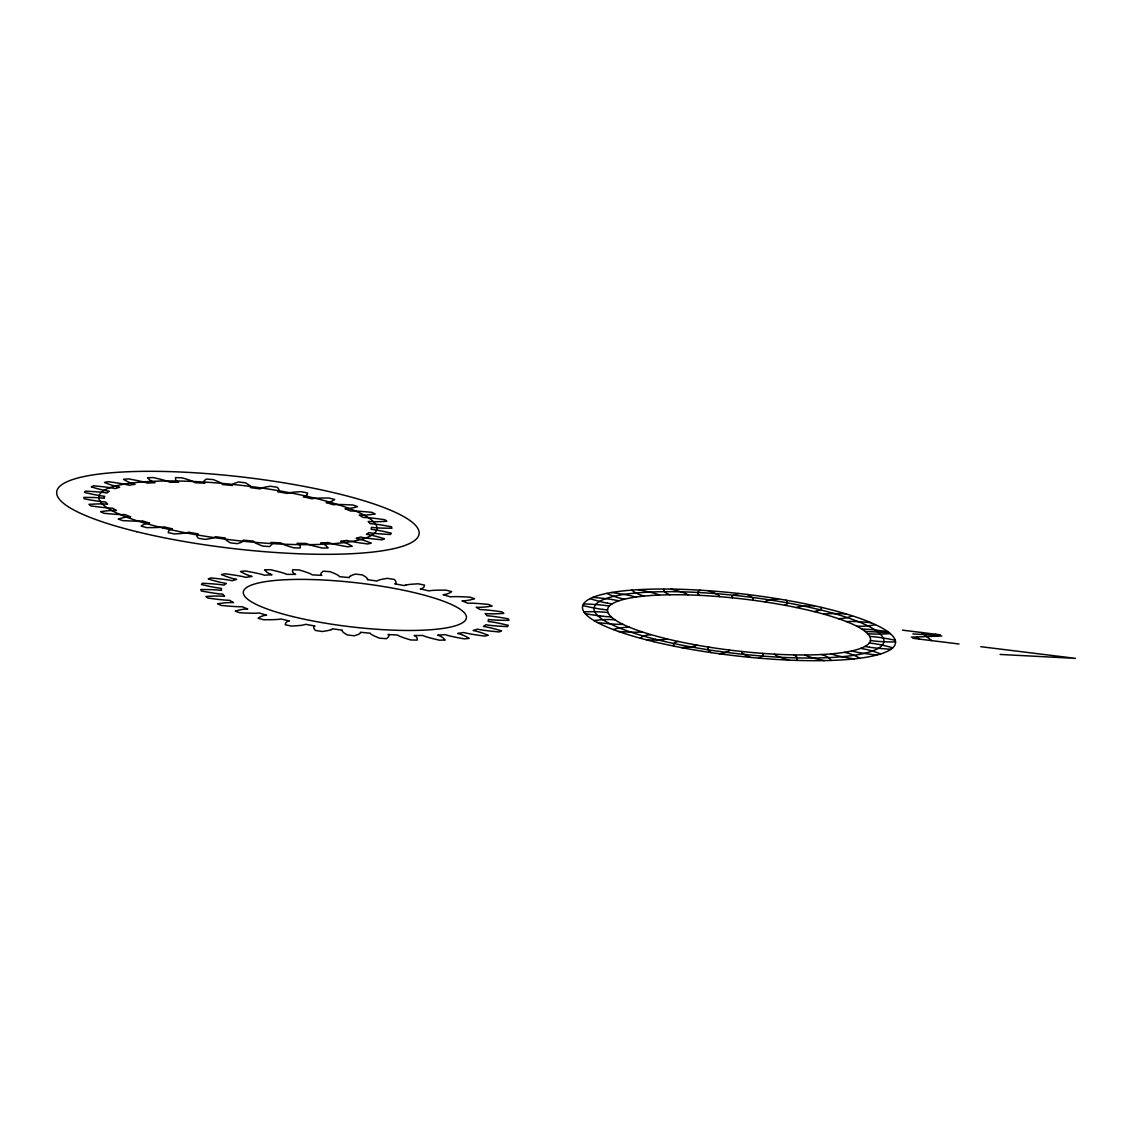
<?xml version="1.0" encoding="UTF-8"?>
<svg xmlns="http://www.w3.org/2000/svg" width="1132" height="1132" viewBox="0 0 1132 1132"><rect width="100%" height="100%" fill="white"/><g stroke="black" fill="none" stroke-linecap="round" stroke-linejoin="round"><path stroke-width="1.5" d="M728.909 650.928L729.263 650.023M204.029 481.341L204.114 481.142A48.336 9.551 6.6 0 1 204.666 480.407L206.293 479.062A155.31 30.706 6.6 0 1 213.297 479.586L217.542 481.355A48.336 9.551 6.6 0 1 219.481 482.274L219.948 482.529M307.14 494.5L307.536 492.986A155.31 30.706 6.6 0 0 301.112 491.656L295.31 492.052A48.336 9.551 6.6 0 0 292.523 492.321L291.83 492.406A33.974 6.721 6.6 0 0 289.693 492.731L289.198 492.83A20.546 4.061 6.6 0 0 288.037 493.085L287.16 493.453A134.368 26.56 6.6 0 0 277.736 491.727L278.458 491.345A20.546 4.061 6.6 0 0 278.797 490.934L278.897 490.764A33.974 6.721 6.6 0 0 278.981 490.071L278.953 489.859A48.336 9.551 6.6 0 0 278.613 489.01L277.382 487.34A155.31 30.706 6.6 0 0 270.463 486.236L265.879 486.986A48.336 9.551 6.6 0 0 263.756 487.439L263.247 487.567A33.974 6.721 6.6 0 0 261.733 488.034L261.478 488.133A20.546 4.061 6.6 0 0 260.671 488.515L260.275 488.953A134.368 26.56 6.6 0 0 250.37 487.595L250.596 487.128A20.546 4.061 6.6 0 0 250.455 486.661L250.37 486.463M752.681 600.186L753.162 599.309M765.133 601.955L766.067 601.149M707.995 647.957L709.071 647.164M350.835 575.778L350.623 575.891A33.974 6.721 6.6 0 0 349.703 576.528L349.59 576.655A20.546 4.061 6.6 0 0 349.307 577.122L349.406 577.617A134.368 26.56 6.6 0 0 339.444 576.669L339.161 576.16A20.546 4.061 6.6 0 0 338.553 575.65L338.27 575.438A33.974 6.721 6.6 0 0 336.94 574.646L336.473 574.405A48.336 9.551 6.6 0 0 334.534 573.485L330.275 571.702A155.31 30.706 6.6 0 0 323.285 571.179L321.644 572.523A48.336 9.551 6.6 0 0 321.092 573.259L321.035 573.4A33.974 6.721 6.6 0 0 320.908 574.15L320.95 574.348A20.546 4.061 6.6 0 0 321.177 574.815L321.799 575.367A134.368 26.56 6.6 0 0 312.206 574.872L311.427 574.32A20.546 4.061 6.6 0 0 310.38 573.797L309.927 573.584A33.974 6.721 6.6 0 0 307.932 572.792L307.281 572.551A48.336 9.551 6.6 0 0 304.664 571.646L299.145 569.934A155.31 30.706 6.6 0 0 292.565 569.75L292.551 571.306A48.336 9.551 6.6 0 0 292.834 572.141L292.976 572.368A33.974 6.721 6.6 0 0 293.613 573.117L293.839 573.33A20.546 4.061 6.6 0 0 294.532 573.839L295.622 574.391A134.368 26.56 6.6 0 0 286.835 574.377L285.589 573.825A20.546 4.061 6.6 0 0 284.146 573.301L283.538 573.103A33.974 6.721 6.6 0 0 280.991 572.339L280.184 572.113A48.336 9.551 6.6 0 0 276.986 571.264L270.435 569.693A155.31 30.706 6.6 0 0 264.577 569.849L266.176 571.547A48.336 9.551 6.6 0 0 267.293 572.452L267.647 572.693A33.974 6.721 6.6 0 0 268.977 573.485L269.388 573.698A20.546 4.061 6.6 0 0 270.52 574.221M197.308 534.29L198.029 533.894A134.368 26.56 6.6 0 1 188.605 532.182L187.714 532.535A20.546 4.061 6.6 0 1 186.554 532.804L186.058 532.903A33.974 6.721 6.6 0 1 183.922 533.214L183.228 533.299A48.336 9.551 6.6 0 1 180.455 533.568L174.653 533.964A155.31 30.706 6.6 0 1 168.229 532.648L168.626 531.134A48.336 9.551 6.6 0 1 169.121 530.384L169.319 530.201A33.974 6.721 6.6 0 1 170.125 529.606L170.408 529.465A20.546 4.061 6.6 0 1 171.201 529.125L172.418 528.828A134.368 26.56 6.6 0 1 163.885 526.847L162.541 527.102A20.546 4.061 6.6 0 1 160.999 527.257L160.348 527.328A33.974 6.721 6.6 0 1 157.688 527.484L156.839 527.512A48.336 9.551 6.6 0 1 153.513 527.597L146.764 527.625A155.31 30.706 6.6 0 1 141.118 526.125L143.127 524.838A48.336 9.551 6.6 0 1 144.443 524.229L144.839 524.074A33.974 6.721 6.6 0 1 146.339 523.607L146.792 523.508A20.546 4.061 6.6 0 1 148.023 523.253L149.65 523.069A134.368 26.56 6.6 0 1 142.391 520.89L140.651 521.031A20.546 4.061 6.6 0 1 138.797 521.088L138.033 521.102A33.974 6.721 6.6 0 1 134.963 521.102L134.001 521.088A48.336 9.551 6.6 0 1 130.265 520.975L122.85 520.635A155.31 30.706 6.6 0 1 118.237 519.036L121.761 518.032A48.336 9.551 6.6 0 1 123.841 517.579L124.449 517.466A33.974 6.721 6.6 0 1 126.572 517.14L127.18 517.083A20.546 4.061 6.6 0 1 128.779 516.928L130.746 516.857A134.368 26.56 6.6 0 1 125.086 514.579L123.02 514.607A20.546 4.061 6.6 0 1 120.926 514.565L120.077 514.536A33.974 6.721 6.6 0 1 116.723 514.352L115.69 514.296A48.336 9.551 6.6 0 1 111.728 513.999L103.974 513.291A155.31 30.706 6.6 0 1 100.592 511.664L105.474 510.999A48.336 9.551 6.6 0 1 108.233 510.716L108.997 510.645A33.974 6.721 6.6 0 1 111.658 510.49L112.393 510.461A20.546 4.061 6.6 0 1 114.304 510.419L116.511 510.475A134.368 26.56 6.6 0 1 112.691 508.197L110.412 508.112A20.546 4.061 6.6 0 1 108.177 507.957L107.271 507.886A33.974 6.721 6.6 0 1 103.79 507.546L102.715 507.433A48.336 9.551 6.6 0 1 98.696 506.966L90.956 505.933A155.31 30.706 6.6 0 1 88.933 504.348L94.989 504.037A48.336 9.551 6.6 0 1 98.286 503.938L99.191 503.924A33.974 6.721 6.6 0 1 102.262 503.938L103.097 503.952A20.546 4.061 6.6 0 1 105.219 504.023L107.597 504.179A134.368 26.56 6.6 0 1 105.771 502.014L103.366 501.816A20.546 4.061 6.6 0 1 101.088 501.561L100.182 501.448A33.974 6.721 6.6 0 1 96.701 500.967L95.654 500.811A48.336 9.551 6.6 0 1 91.763 500.188L84.348 498.887A155.31 30.706 6.6 0 1 83.796 497.401L90.73 497.457A48.336 9.551 6.6 0 1 94.437 497.556L95.442 497.599A33.974 6.721 6.6 0 1 98.795 497.769L99.687 497.825A20.546 4.061 6.6 0 1 101.937 498.009L104.37 498.278A134.368 26.56 6.6 0 1 104.639 496.297L102.205 496A20.546 4.061 6.6 0 1 99.984 495.66L99.092 495.505A33.974 6.721 6.6 0 1 95.796 494.91L94.819 494.712A48.336 9.551 6.6 0 1 91.197 493.962L84.461 492.434A155.31 30.706 6.6 0 1 85.395 491.132L92.909 491.557A48.336 9.551 6.6 0 1 96.857 491.84L97.918 491.925A33.974 6.721 6.6 0 1 101.399 492.264L102.319 492.363A20.546 4.061 6.6 0 1 104.597 492.632L106.988 493A134.368 26.56 6.6 0 1 109.323 491.316L106.974 490.92A20.546 4.061 6.6 0 1 104.894 490.496L104.087 490.326A33.974 6.721 6.6 0 1 101.102 489.632L100.224 489.406A48.336 9.551 6.6 0 1 97.055 488.571L91.267 486.873A155.31 30.706 6.6 0 1 93.645 485.798L101.427 486.576A48.336 9.551 6.6 0 1 105.446 487.043L106.507 487.17A33.974 6.721 6.6 0 1 109.974 487.651L110.865 487.793A20.546 4.061 6.6 0 1 113.087 488.147L115.308 488.6A134.368 26.56 6.6 0 1 119.624 487.269L117.459 486.802A20.546 4.061 6.6 0 1 115.62 486.321L114.912 486.137A33.974 6.721 6.6 0 1 112.379 485.359L111.644 485.133A48.336 9.551 6.6 0 1 109.054 484.227L104.498 482.458A155.31 30.706 6.6 0 1 108.205 481.652L115.903 482.756A48.336 9.551 6.6 0 1 119.822 483.364L120.841 483.548A33.974 6.721 6.6 0 1 124.138 484.142L124.973 484.312A20.546 4.061 6.6 0 1 127.025 484.737L129.006 485.246A134.368 26.56 6.6 0 1 135.09 484.326L133.208 483.817A20.546 4.061 6.6 0 1 131.694 483.307L131.128 483.095A33.974 6.721 6.6 0 1 129.147 482.303L128.595 482.062A48.336 9.551 6.6 0 1 126.699 481.142L123.544 479.36A155.31 30.706 6.6 0 1 128.44 478.864L135.713 480.237A48.336 9.551 6.6 0 1 139.349 480.987L140.297 481.185A33.974 6.721 6.6 0 1 143.283 481.878L144.019 482.076A20.546 4.061 6.6 0 1 145.802 482.557L147.443 483.095A134.368 26.56 6.6 0 1 155.056 482.642L153.542 482.091A20.546 4.061 6.6 0 1 152.41 481.567L151.999 481.369A33.974 6.721 6.6 0 1 150.669 480.562L150.429 480.407A48.336 9.551 6.6 0 1 149.198 479.43L147.584 477.732A155.31 30.706 6.6 0 1 153.443 477.577L159.994 479.147A48.336 9.551 6.6 0 1 163.192 479.982L164.013 480.209A33.974 6.721 6.6 0 1 166.546 480.973L167.168 481.185A20.546 4.061 6.6 0 1 168.611 481.694L169.842 482.26A134.368 26.56 6.6 0 1 178.63 482.274L177.554 481.723M314.3 626.406L315.021 626.024A134.368 26.56 6.6 0 1 305.598 624.298L304.706 624.652A20.546 4.061 6.6 0 1 303.546 624.921L303.051 625.02A33.974 6.721 6.6 0 1 300.914 625.345L300.221 625.43A48.336 9.551 6.6 0 1 297.433 625.699L291.632 626.095A155.31 30.706 6.6 0 1 285.222 624.765L285.618 623.251A48.336 9.551 6.6 0 1 286.113 622.501L286.297 622.317A33.974 6.721 6.6 0 1 287.118 621.723L287.387 621.581A20.546 4.061 6.6 0 1 288.193 621.242L289.396 620.959A134.368 26.56 6.6 0 1 280.877 618.963L279.533 619.218A20.546 4.061 6.6 0 1 277.991 619.388L277.34 619.445A33.974 6.721 6.6 0 1 274.68 619.6L273.831 619.629A48.336 9.551 6.6 0 1 270.506 619.713L263.756 619.742A155.31 30.706 6.6 0 1 258.11 618.256L260.105 616.968A48.336 9.551 6.6 0 1 261.421 616.346L261.832 616.204A33.974 6.721 6.6 0 1 263.332 615.737L263.784 615.624A20.546 4.061 6.6 0 1 265.015 615.369L266.643 615.185A134.368 26.56 6.6 0 1 259.384 613.006L257.643 613.148A20.546 4.061 6.6 0 1 255.79 613.219L255.025 613.233A33.974 6.721 6.6 0 1 251.941 613.219L250.979 613.204A48.336 9.551 6.6 0 1 247.257 613.091L239.843 612.752A155.31 30.706 6.6 0 1 235.23 611.153L238.753 610.148A48.336 9.551 6.6 0 1 240.833 609.695L241.427 609.582A33.974 6.721 6.6 0 1 243.564 609.271L244.172 609.2A20.546 4.061 6.6 0 1 245.771 609.044L247.738 608.974A134.368 26.56 6.6 0 1 242.064 606.695L240.012 606.738A20.546 4.061 6.6 0 1 237.918 606.681L237.069 606.653A33.974 6.721 6.6 0 1 233.716 606.483L232.683 606.412A48.336 9.551 6.6 0 1 228.721 606.115L220.966 605.408A155.31 30.706 6.6 0 1 217.585 603.78L222.466 603.115A48.336 9.551 6.6 0 1 225.211 602.832L225.99 602.776A33.974 6.721 6.6 0 1 228.65 602.606L229.386 602.592A20.546 4.061 6.6 0 1 231.296 602.549L233.503 602.592A134.368 26.56 6.6 0 1 229.683 600.314L227.405 600.229A20.546 4.061 6.6 0 1 225.169 600.073L224.263 600.002A33.974 6.721 6.6 0 1 220.768 599.677L219.707 599.564A48.336 9.551 6.6 0 1 215.688 599.083L207.948 598.064A155.31 30.706 6.6 0 1 205.925 596.465L211.967 596.154A48.336 9.551 6.6 0 1 215.264 596.069L216.184 596.055A33.974 6.721 6.6 0 1 219.254 596.055L220.089 596.069A20.546 4.061 6.6 0 1 222.212 596.139L224.589 596.309A134.368 26.56 6.6 0 1 222.763 594.13L220.358 593.932A20.546 4.061 6.6 0 1 218.08 593.677M695.444 645.848L696.944 645.127M784.787 605.266L786.415 604.559M331.28 629.618L331.195 629.661A33.974 6.721 6.6 0 1 329.511 630.184L329.002 630.312A48.336 9.551 6.6 0 1 326.879 630.765L322.28 631.514A155.31 30.706 6.6 0 1 315.375 630.411L314.144 628.741A48.336 9.551 6.6 0 1 313.79 627.892L313.776 627.751A33.974 6.721 6.6 0 1 313.847 626.987L313.946 626.817A20.546 4.061 6.6 0 1 314.286 626.406M796.376 607.544L798.414 606.922M676.002 642.028L678.153 641.434M816.894 611.039L814.007 611.563M798.654 606.865L798.852 606.823A18.607 3.679 6.6 0 1 799.885 606.639L800.395 606.568A37.88 7.485 6.6 0 1 801.456 606.441L803.14 606.257A49.978 9.877 6.6 0 1 805.857 606.059L807.923 605.945A64.326 12.721 6.6 0 1 814.375 605.762M406.19 584.947L406.699 584.848A33.974 6.721 6.6 0 1 408.822 584.537L409.529 584.452A48.336 9.551 6.6 0 1 412.303 584.183L418.104 583.787A155.31 30.706 6.6 0 1 424.528 585.102L424.132 586.617A48.336 9.551 6.6 0 1 423.637 587.367L423.51 587.494A33.974 6.721 6.6 0 1 422.632 588.145L422.42 588.258A20.546 4.061 6.6 0 1 421.543 588.626L420.34 588.909A134.368 26.56 6.6 0 1 428.872 590.904L430.217 590.649A20.546 4.061 6.6 0 1 431.759 590.494L432.396 590.423A33.974 6.721 6.6 0 1 435.07 590.267L435.919 590.239A48.336 9.551 6.6 0 1 439.244 590.154L445.994 590.126A155.31 30.706 6.6 0 1 451.64 591.626L449.63 592.899A48.336 9.551 6.6 0 1 448.314 593.522L447.904 593.677A33.974 6.721 6.6 0 1 446.404 594.144L445.951 594.243A20.546 4.061 6.6 0 1 444.72 594.498L443.107 594.682A134.368 26.56 6.6 0 1 450.366 596.861L452.107 596.72A20.546 4.061 6.6 0 1 453.96 596.663L454.724 596.635A33.974 6.721 6.6 0 1 457.795 596.649L458.757 596.663A48.336 9.551 6.6 0 1 462.479 596.776L469.893 597.116A155.31 30.706 6.6 0 1 474.52 598.715L470.997 599.719A48.336 9.551 6.6 0 1 468.917 600.172L468.308 600.285A33.974 6.721 6.6 0 1 466.186 600.597L465.577 600.668A20.546 4.061 6.6 0 1 463.978 600.823L462.012 600.894A134.368 26.56 6.6 0 1 467.672 603.172L469.738 603.144A20.546 4.061 6.6 0 1 471.832 603.186L472.681 603.215A33.974 6.721 6.6 0 1 476.034 603.384L477.067 603.455A48.336 9.551 6.6 0 1 481.029 603.752L488.769 604.46A155.31 30.706 6.6 0 1 492.165 606.087L487.269 606.752A48.336 9.551 6.6 0 1 484.524 607.035L483.76 607.092A33.974 6.721 6.6 0 1 481.1 607.261L480.364 607.29A20.546 4.061 6.6 0 1 478.454 607.318L476.232 607.276A134.368 26.56 6.6 0 1 480.067 609.554L482.345 609.639A20.546 4.061 6.6 0 1 484.581 609.794L485.487 609.865A33.974 6.721 6.6 0 1 488.967 610.205L490.043 610.318A48.336 9.551 6.6 0 1 494.047 610.785L501.801 611.818A155.31 30.706 6.6 0 1 503.825 613.403L497.769 613.714A48.336 9.551 6.6 0 1 494.472 613.813L493.566 613.813A33.974 6.721 6.6 0 1 490.496 613.813L489.661 613.799A20.546 4.061 6.6 0 1 487.538 613.728L485.161 613.572A134.368 26.56 6.6 0 1 486.972 615.737L489.392 615.935A20.546 4.061 6.6 0 1 491.67 616.19L492.576 616.303A33.974 6.721 6.6 0 1 496.042 616.784L497.09 616.94A48.336 9.551 6.6 0 1 500.995 617.563L508.41 618.864A155.31 30.706 6.6 0 1 508.961 620.35L502.028 620.294A48.336 9.551 6.6 0 1 498.321 620.195M667.286 638.957L664.229 639.523A18.607 3.679 6.6 0 1 662.984 639.665L662.404 639.721A37.88 7.485 6.6 0 1 661.201 639.806L659.305 639.905M823.997 614.209L827.634 613.77A18.607 3.679 6.6 0 1 829.006 613.686L829.657 613.657A37.88 7.485 6.6 0 1 830.987 613.629L833.067 613.586A49.978 9.877 6.6 0 1 836.336 613.601L838.755 613.643A64.326 12.721 6.6 0 1 846.128 613.912M651.07 634.656L647.447 635.08A18.607 3.679 6.6 0 0 646.443 635.278L646.032 635.377A37.88 7.485 6.6 0 0 645.282 635.59L644.264 635.929A49.978 9.877 6.6 0 0 642.948 636.481L642.155 636.892A64.326 12.721 6.6 0 0 640.429 638.236M642.127 631.897L638.038 632.18A18.607 3.679 6.6 0 1 636.481 632.208L635.915 632.208A37.88 7.485 6.6 0 1 634.33 632.208L632.109 632.165A49.978 9.877 6.6 0 1 628.642 632.052L626.095 631.925A64.326 12.721 6.6 0 1 618.44 631.444M838.515 618.695L842.675 618.426A18.607 3.679 6.6 0 0 843.835 618.27L844.316 618.199A37.88 7.485 6.6 0 0 845.25 618.03L846.552 617.761A49.978 9.877 6.6 0 0 848.278 617.294L849.396 616.926A64.326 12.721 6.6 0 0 852.071 615.751M911.331 637.132L941.824 636M846.297 621.553L850.854 621.426A18.607 3.679 6.6 0 1 852.467 621.44L853.231 621.468A37.88 7.485 6.6 0 1 854.759 621.51L857.094 621.624A49.978 9.877 6.6 0 1 860.702 621.85L863.334 622.034A64.326 12.721 6.6 0 1 871.145 622.742M629.519 627.269L624.977 627.383A18.607 3.679 6.6 0 0 623.619 627.482L623.152 627.538A37.88 7.485 6.6 0 0 621.949 627.666L620.407 627.878A49.978 9.877 6.6 0 0 618.27 628.246L616.869 628.543A64.326 12.721 6.6 0 0 613.289 629.548M623.053 624.397L618.228 624.355A18.607 3.679 6.6 0 1 616.431 624.284L615.638 624.241A37.88 7.485 6.6 0 1 614.039 624.142L611.634 623.958A49.978 9.877 6.6 0 1 607.941 623.647L607.177 623.576M856.783 626.222L861.721 626.265A18.607 3.679 6.6 0 0 863.178 626.222L863.815 626.18A37.88 7.485 6.6 0 0 865.06 626.109L866.829 625.968A49.978 9.877 6.6 0 0 869.319 625.699L871.003 625.458A64.326 12.721 6.6 0 0 875.432 624.652M861.848 629.095L867.041 629.293A18.607 3.679 6.6 0 1 868.81 629.406L869.617 629.477A37.88 7.485 6.6 0 1 871.244 629.618L873.706 629.859A49.978 9.877 6.6 0 1 877.413 630.283L880.088 630.609A64.326 12.721 6.6 0 1 887.87 631.698M497.641 620.166L497.316 620.152A33.974 6.721 6.6 0 1 493.962 619.982L493.071 619.912A20.546 4.061 6.6 0 1 490.821 619.742L488.387 619.473A134.368 26.56 6.6 0 1 488.118 621.454L490.552 621.751A20.546 4.061 6.6 0 1 492.774 622.091L493.665 622.232A33.974 6.721 6.6 0 1 496.962 622.841L497.938 623.024A48.336 9.551 6.6 0 1 501.561 623.789L508.296 625.317A155.31 30.706 6.6 0 1 507.362 626.619L499.849 626.194A48.336 9.551 6.6 0 1 495.901 625.911L494.84 625.812A33.974 6.721 6.6 0 1 491.359 625.487L490.439 625.388A20.546 4.061 6.6 0 1 488.161 625.119L485.77 624.751A134.368 26.56 6.6 0 1 483.435 626.435L485.784 626.831A20.546 4.061 6.6 0 1 487.864 627.241L488.67 627.425A33.974 6.721 6.6 0 1 491.656 628.119L492.533 628.331A48.336 9.551 6.6 0 1 495.703 629.18L501.49 630.878A155.31 30.706 6.6 0 1 499.113 631.953L491.33 631.175A48.336 9.551 6.6 0 1 487.312 630.708L486.251 630.566A33.974 6.721 6.6 0 1 482.784 630.1L481.878 629.958A20.546 4.061 6.6 0 1 479.671 629.604L477.449 629.151A134.368 26.56 6.6 0 1 473.134 630.482L475.298 630.948A20.546 4.061 6.6 0 1 477.124 631.43L477.846 631.614A33.974 6.721 6.6 0 1 480.378 632.378L481.1 632.618A48.336 9.551 6.6 0 1 483.704 633.524L488.26 635.293A155.31 30.706 6.6 0 1 484.553 636.099L476.855 634.995A48.336 9.551 6.6 0 1 472.935 634.387L471.917 634.203A33.974 6.721 6.6 0 1 468.606 633.609L467.771 633.439A20.546 4.061 6.6 0 1 465.733 633.014L463.752 632.505A134.368 26.56 6.6 0 1 457.668 633.411L459.535 633.934A20.546 4.061 6.6 0 1 461.049 634.444L461.63 634.656A33.974 6.721 6.6 0 1 463.611 635.448L464.162 635.689A48.336 9.551 6.6 0 1 466.059 636.608L469.214 638.391A155.31 30.706 6.6 0 1 464.318 638.873L457.045 637.514A48.336 9.551 6.6 0 1 453.394 636.764L452.46 636.566A33.974 6.721 6.6 0 1 449.475 635.859L448.739 635.675A20.546 4.061 6.6 0 1 446.956 635.193L445.315 634.656A134.368 26.56 6.6 0 1 437.702 635.109L439.216 635.66A20.546 4.061 6.6 0 1 440.348 636.184L440.758 636.382A33.974 6.721 6.6 0 1 442.088 637.189L442.442 637.429A48.336 9.551 6.6 0 1 443.56 638.321L445.173 640.019A155.31 30.706 6.6 0 1 439.301 640.174L432.764 638.604A48.336 9.551 6.6 0 1 429.566 637.769L428.745 637.528A33.974 6.721 6.6 0 1 426.198 636.764L425.59 636.566A20.546 4.061 6.6 0 1 424.146 636.057L422.915 635.491A134.368 26.56 6.6 0 1 414.128 635.477L415.203 636.028A20.546 4.061 6.6 0 1 415.897 636.538L416.123 636.75A33.974 6.721 6.6 0 1 416.76 637.5L416.901 637.726A48.336 9.551 6.6 0 1 417.184 638.561L417.17 640.118A155.31 30.706 6.6 0 1 410.605 639.934L405.086 638.222A48.336 9.551 6.6 0 1 402.454 637.33L401.803 637.075A33.974 6.721 6.6 0 1 399.808 636.283L399.469 636.127A20.546 4.061 6.6 0 1 398.308 635.547L397.544 635.01A134.368 26.56 6.6 0 1 387.951 634.514L388.559 635.052A20.546 4.061 6.6 0 1 388.771 635.533L388.828 635.717A33.974 6.721 6.6 0 1 388.729 636.41L388.672 636.538A48.336 9.551 6.6 0 1 388.092 637.344L386.465 638.689A155.31 30.706 6.6 0 1 379.461 638.165L375.216 636.382A48.336 9.551 6.6 0 1 373.263 635.462L372.81 635.222A33.974 6.721 6.6 0 1 371.466 634.429L371.324 634.33A20.546 4.061 6.6 0 1 370.574 633.722L370.305 633.198A134.368 26.56 6.6 0 1 360.33 632.25L360.429 632.746A20.546 4.061 6.6 0 1 360.174 633.17L360.033 633.34A33.974 6.721 6.6 0 1 359.212 633.934L358.915 634.104A48.336 9.551 6.6 0 1 357.542 634.698L354.358 635.774A155.31 30.706 6.6 0 1 347.255 634.953L344.439 633.184A48.336 9.551 6.6 0 1 343.279 632.279L343.024 632.038A33.974 6.721 6.6 0 1 342.388 631.288L342.317 631.132A20.546 4.061 6.6 0 1 342.147 630.623L342.388 630.156A134.368 26.56 6.6 0 1 332.483 628.798L332.072 629.236A20.546 4.061 6.6 0 1 331.351 629.59M614.846 619.728L609.723 619.529A18.607 3.679 6.6 0 0 608.04 619.529L607.346 619.529A37.88 7.485 6.6 0 0 605.974 619.572L604.007 619.643A49.978 9.877 6.6 0 0 601.191 619.812L599.253 619.968A64.326 12.721 6.6 0 0 594.045 620.562M865.117 631.401L889.101 632.647M912.887 633.948L936.872 635.193M1000.065 654.452L1075.4 658.357L980.793 646.683M611.266 616.912L605.861 616.572A18.607 3.679 6.6 0 1 604.063 616.402L603.413 616.332M867.636 633.665L873.055 634.019A18.607 3.679 6.6 0 0 874.725 634.076L875.475 634.09A37.88 7.485 6.6 0 0 876.946 634.104L879.083 634.104A49.978 9.877 6.6 0 0 882.182 634.033L884.333 633.962A64.326 12.721 6.6 0 0 890.233 633.566M869.673 636.382L875.192 636.877A18.607 3.679 6.6 0 1 876.989 637.09L877.809 637.203A37.88 7.485 6.6 0 1 879.437 637.429L881.842 637.783A49.978 9.877 6.6 0 1 885.436 638.377L887.983 638.83A64.326 12.721 6.6 0 1 895.228 640.245M607.969 612.511L602.507 612.016A18.607 3.679 6.6 0 0 600.696 611.903L599.918 611.86A37.88 7.485 6.6 0 0 598.375 611.804L596.097 611.733A49.978 9.877 6.6 0 0 592.758 611.69L590.437 611.69A64.326 12.721 6.6 0 0 583.928 611.86M606.412 623.491L605.266 623.378A64.326 12.721 6.6 0 1 597.413 622.473M374.367 533.37L373.447 533.271A20.546 4.061 6.6 0 1 371.169 532.988L368.777 532.634A134.368 26.56 6.6 0 1 366.443 534.318L368.791 534.7A20.546 4.061 6.6 0 1 370.872 535.125L371.678 535.295A33.974 6.721 6.6 0 1 374.664 536.002L375.541 536.214A48.336 9.551 6.6 0 1 378.711 537.063L384.498 538.747A155.31 30.706 6.6 0 1 382.121 539.822L374.338 539.044A48.336 9.551 6.6 0 1 370.32 538.591L369.258 538.45A33.974 6.721 6.6 0 1 365.792 537.983L364.9 537.841A20.546 4.061 6.6 0 1 362.679 537.474L360.457 537.035A134.368 26.56 6.6 0 1 356.141 538.365L358.306 538.832A20.546 4.061 6.6 0 1 360.146 539.299L360.853 539.497A33.974 6.721 6.6 0 1 363.386 540.261L364.122 540.502A48.336 9.551 6.6 0 1 366.711 541.407L371.268 543.176A155.31 30.706 6.6 0 1 367.56 543.968L359.863 542.879A48.336 9.551 6.6 0 1 355.943 542.256L354.924 542.087A33.974 6.721 6.6 0 1 351.627 541.492L350.793 541.322A20.546 4.061 6.6 0 1 348.741 540.884L346.76 540.389A134.368 26.56 6.6 0 1 340.675 541.294L342.557 541.818A20.546 4.061 6.6 0 1 344.071 542.327L344.637 542.525A33.974 6.721 6.6 0 1 346.618 543.332L347.17 543.572A48.336 9.551 6.6 0 1 349.066 544.492L352.222 546.275A155.31 30.706 6.6 0 1 347.326 546.756L340.053 545.398A48.336 9.551 6.6 0 1 336.416 544.648L335.468 544.435A33.974 6.721 6.6 0 1 332.483 543.742L331.747 543.558A20.546 4.061 6.6 0 1 329.964 543.077L328.322 542.525A134.368 26.56 6.6 0 1 320.71 542.978L322.224 543.53A20.546 4.061 6.6 0 1 323.356 544.053L323.766 544.266M602.776 609.412L607.516 609.936M870.423 640.542A132.359 26.163 6.6 0 0 678.011 594.753A132.359 26.163 6.6 0 0 668.616 639.269A132.359 26.163 6.6 0 0 870.423 640.542L875.97 641.193A18.607 3.679 6.6 0 0 877.753 641.349L878.559 641.42A37.88 7.485 6.6 0 0 880.158 641.519L882.536 641.66A49.978 9.877 6.6 0 0 886.045 641.802L888.521 641.872A64.326 12.721 6.6 0 0 895.539 641.943M601.064 616.063L601.616 616.119A37.88 7.485 6.6 0 0 603.243 616.303M218.08 593.677L217.16 593.564A33.974 6.721 6.6 0 1 213.693 593.097L212.646 592.942A48.336 9.551 6.6 0 1 208.741 592.305L201.34 591.003A155.31 30.706 6.6 0 1 200.788 589.517L207.722 589.574A48.336 9.551 6.6 0 1 211.429 589.673L212.434 589.715A33.974 6.721 6.6 0 1 215.787 589.885L216.679 589.956A20.546 4.061 6.6 0 1 218.929 590.126L221.363 590.395A134.368 26.56 6.6 0 1 221.631 588.428L219.198 588.116A20.546 4.061 6.6 0 1 216.962 587.777L216.085 587.635A33.974 6.721 6.6 0 1 212.788 587.027L211.811 586.843A48.336 9.551 6.6 0 1 208.189 586.093L201.454 584.551A155.31 30.706 6.6 0 1 202.373 583.249L209.901 583.673A48.336 9.551 6.6 0 1 213.849 583.956L214.91 584.055A33.974 6.721 6.6 0 1 218.391 584.381L219.311 584.48A20.546 4.061 6.6 0 1 221.589 584.763L223.966 585.117A134.368 26.56 6.6 0 1 226.301 583.433L223.966 583.037A20.546 4.061 6.6 0 1 221.886 582.626L221.065 582.456A33.974 6.721 6.6 0 1 218.094 581.749L217.217 581.537A48.336 9.551 6.6 0 1 214.047 580.688L208.26 579.004A155.31 30.706 6.6 0 1 210.637 577.914L218.419 578.707A48.336 9.551 6.6 0 1 222.438 579.159L223.499 579.301A33.974 6.721 6.6 0 1 226.966 579.768L227.857 579.909A20.546 4.061 6.6 0 1 230.065 580.277L232.301 580.716A134.368 26.56 6.6 0 1 236.602 579.386L234.451 578.919M902.473 630.156L940.338 634.826M912.817 638.292L959.016 643.995M600.512 615.992L599.705 615.893M602.677 609.398L601.969 609.299A18.607 3.679 6.6 0 1 600.186 609.044L599.394 608.917A37.88 7.485 6.6 0 1 597.809 608.648L595.984 608.337M869.291 642.934L874.781 643.712A18.607 3.679 6.6 0 1 876.508 644.009L877.272 644.15A37.88 7.485 6.6 0 1 878.786 644.433L881.007 644.9A49.978 9.877 6.6 0 1 884.248 645.622L886.512 646.16A64.326 12.721 6.6 0 1 892.78 647.801M609.327 606.073L603.908 605.295A18.607 3.679 6.6 0 0 602.054 605.082L601.233 605.012A37.88 7.485 6.6 0 0 599.592 604.856L597.158 604.644A49.978 9.877 6.6 0 0 593.522 604.403L590.946 604.247A64.326 12.721 6.6 0 0 583.546 603.95M612.002 599.521L611.365 599.422A37.88 7.485 6.6 0 0 609.582 599.168L607.134 598.828A49.978 9.877 6.6 0 0 603.427 598.389L600.752 598.092A64.326 12.721 6.6 0 0 592.927 597.371M869.574 647.235L870.267 647.348A18.607 3.679 6.6 0 0 872.05 647.589L872.871 647.702A37.88 7.485 6.6 0 0 874.512 647.886L876.975 648.155A49.978 9.877 6.6 0 0 880.668 648.509L883.328 648.735A64.326 12.721 6.6 0 0 890.997 649.244M607.502 603.158L612.016 603.908M864.947 646.443L869.418 647.207M607.403 603.144L606.724 603.016A18.607 3.679 6.6 0 1 605.04 602.677L604.304 602.521A37.88 7.485 6.6 0 1 602.875 602.21L600.809 601.715A49.978 9.877 6.6 0 1 597.823 600.936L595.757 600.37A64.326 12.721 6.6 0 1 590.14 598.644M860.73 648.353L865.838 649.358A18.607 3.679 6.6 0 1 867.381 649.711L868.06 649.881A37.88 7.485 6.6 0 1 869.362 650.221L871.258 650.744A49.978 9.877 6.6 0 1 873.946 651.565L875.772 652.159A64.326 12.721 6.6 0 1 880.668 653.928M618.836 600.809L613.799 599.818A18.607 3.679 6.6 0 0 612.002 599.521M624.496 599.182L619.699 598.092A18.607 3.679 6.6 0 1 618.298 597.71L617.69 597.54A37.88 7.485 6.6 0 1 616.501 597.172L614.832 596.635A49.978 9.877 6.6 0 1 612.483 595.8L610.912 595.191A64.326 12.721 6.6 0 1 606.823 593.38M851.547 650.985L856.33 652.089A18.607 3.679 6.6 0 0 857.999 652.4L858.778 652.541A37.88 7.485 6.6 0 0 860.348 652.81L862.74 653.192A49.978 9.877 6.6 0 0 866.39 653.73L869.051 654.084A64.326 12.721 6.6 0 0 876.918 655.004M844.529 652.301L848.929 653.461A18.607 3.679 6.6 0 1 850.189 653.857L850.726 654.041A37.88 7.485 6.6 0 1 851.759 654.409L853.203 654.975A49.978 9.877 6.6 0 1 855.169 655.824L856.457 656.433A64.326 12.721 6.6 0 1 859.655 658.23M635.901 597.059L631.514 595.885A18.607 3.679 6.6 0 0 629.93 595.545L629.194 595.39A37.88 7.485 6.6 0 0 627.694 595.092L625.402 594.654A49.978 9.877 6.6 0 0 621.85 594.045L619.261 593.621A64.326 12.721 6.6 0 0 611.492 592.517M644.179 596.083L640.372 594.908A18.607 3.679 6.6 0 1 639.141 594.456L638.773 594.3A37.88 7.485 6.6 0 1 637.825 593.89L636.651 593.324A49.978 9.877 6.6 0 1 635.094 592.475L634.104 591.866A64.326 12.721 6.6 0 1 631.826 590.112M831.086 653.886L835.02 655.117A18.607 3.679 6.6 0 0 836.477 655.485L837.156 655.654A37.88 7.485 6.6 0 0 838.557 655.98L840.722 656.447A49.978 9.877 6.6 0 0 844.118 657.126L846.609 657.607A64.326 12.721 6.6 0 0 854.165 658.881M821.676 654.522L825.115 655.782A18.607 3.679 6.6 0 1 826.006 656.192L826.374 656.376A37.88 7.485 6.6 0 1 827.053 656.744L827.959 657.31A49.978 9.877 6.6 0 1 829.077 658.145L829.742 658.739A64.326 12.721 6.6 0 1 831.058 660.437M270.534 574.221L272.034 574.759A134.368 26.56 6.6 0 0 264.435 575.226L262.78 574.674A20.546 4.061 6.6 0 0 260.997 574.193L260.261 574.009A33.974 6.721 6.6 0 0 257.275 573.316L256.341 573.103A48.336 9.551 6.6 0 0 252.705 572.353L245.432 570.995A155.31 30.706 6.6 0 0 240.536 571.476L243.677 573.259A48.336 9.551 6.6 0 0 245.573 574.179L246.139 574.419A33.974 6.721 6.6 0 0 248.106 575.212L248.686 575.424A20.546 4.061 6.6 0 0 250.2 575.933L252.082 576.457A134.368 26.56 6.6 0 0 245.984 577.362L244.003 576.867A20.546 4.061 6.6 0 0 241.965 576.429L241.13 576.259A33.974 6.721 6.6 0 0 237.833 575.664L236.814 575.495A48.336 9.551 6.6 0 0 232.895 574.872L225.197 573.768A155.31 30.706 6.6 0 0 221.476 574.575L226.046 576.344A48.336 9.551 6.6 0 0 228.636 577.249L229.371 577.49A33.974 6.721 6.6 0 0 231.904 578.254L232.612 578.452A20.546 4.061 6.6 0 0 234.451 578.919M659.432 595.05L656.107 593.819A18.607 3.679 6.6 0 0 654.721 593.409L654.098 593.225A37.88 7.485 6.6 0 0 652.81 592.885L650.815 592.376A49.978 9.877 6.6 0 0 647.645 591.64L645.282 591.116A64.326 12.721 6.6 0 0 638.066 589.687M669.819 594.781L667.215 593.635M804.852 654.961L807.682 656.235A18.607 3.679 6.6 0 0 808.814 656.645L809.366 656.829A37.88 7.485 6.6 0 0 810.512 657.183L812.323 657.72A49.978 9.877 6.6 0 0 815.224 658.513L817.417 659.065A64.326 12.721 6.6 0 0 824.181 660.607M685.893 593.72L685.794 593.663A18.607 3.679 6.6 0 0 684.803 593.239L684.336 593.055A37.88 7.485 6.6 0 0 683.346 592.687L681.761 592.135A49.978 9.877 6.6 0 0 679.172 591.314L677.191 590.734A64.326 12.721 6.6 0 0 670.993 589.079M793.645 654.876L795.584 655.952M686.162 593.861L687.973 594.923M281.33 543.431L280.552 542.879A134.368 26.56 6.6 0 1 270.958 542.384L271.567 542.921A20.546 4.061 6.6 0 1 271.779 543.402L271.836 543.601A33.974 6.721 6.6 0 1 271.737 544.28L271.722 544.351A48.336 9.551 6.6 0 1 271.1 545.228L269.473 546.572A155.31 30.706 6.6 0 1 262.468 546.048L258.223 544.266A48.336 9.551 6.6 0 1 256.285 543.346L255.818 543.105A33.974 6.721 6.6 0 1 254.474 542.313L254.261 542.157A20.546 4.061 6.6 0 1 253.582 541.591L253.313 541.082A134.368 26.56 6.6 0 1 243.338 540.134L243.437 540.629A20.546 4.061 6.6 0 1 243.182 541.054L243.083 541.181A33.974 6.721 6.6 0 1 242.22 541.803L242.036 541.917A48.336 9.551 6.6 0 1 240.55 542.582L237.366 543.657A155.31 30.706 6.6 0 1 230.263 542.822L227.461 541.054A48.336 9.551 6.6 0 1 226.287 540.162L226.117 539.992A33.974 6.721 6.6 0 1 225.395 539.157L225.325 539.016A20.546 4.061 6.6 0 1 225.155 538.492L225.395 538.04A134.368 26.56 6.6 0 1 215.49 536.681L215.08 537.106A20.546 4.061 6.6 0 1 214.358 537.459L214.033 537.601A33.974 6.721 6.6 0 1 212.519 538.068L212.009 538.195A48.336 9.551 6.6 0 1 209.887 538.648L205.302 539.398A155.31 30.706 6.6 0 1 198.383 538.294L197.152 536.61A48.336 9.551 6.6 0 1 196.812 535.776L196.784 535.62A33.974 6.721 6.6 0 1 196.855 534.87L196.954 534.7A20.546 4.061 6.6 0 1 197.293 534.276M698.416 594.314L699.817 595.375M935.669 634.26L938.074 636.142M921.42 632.491L931.763 640.641M916.679 636.934L919.453 639.113M774.458 654.154L775.717 655.187M762.176 653.348L762.996 654.367M719.032 595.673L719.726 596.663M367.461 578.777L367.376 578.636A33.974 6.721 6.6 0 0 366.711 577.829L366.556 577.674A48.336 9.551 6.6 0 0 365.296 576.697L362.495 574.929A155.31 30.706 6.6 0 0 355.377 574.094L352.194 575.169A48.336 9.551 6.6 0 0 350.835 575.778M663.904 590.621L664.229 591.201A49.978 9.877 6.6 0 0 664.894 592.008L665.503 592.545A37.88 7.485 6.6 0 0 665.998 592.913L666.267 593.097A18.607 3.679 6.6 0 0 666.96 593.508M732.022 596.847L732.263 597.809M741.856 651.494L741.955 652.442M367.447 578.777A20.546 4.061 6.6 0 1 367.589 579.244L367.348 579.711A134.368 26.56 6.6 0 1 377.267 581.07L377.678 580.631A20.546 4.061 6.6 0 1 378.399 580.277L378.725 580.15A33.974 6.721 6.6 0 1 380.239 579.683L380.748 579.556A48.336 9.551 6.6 0 1 382.871 579.103L387.455 578.353A155.31 30.706 6.6 0 1 394.375 579.457L395.606 581.14A48.336 9.551 6.6 0 1 395.945 581.975L395.974 582.188A33.974 6.721 6.6 0 1 395.889 582.881L395.86 582.923A20.546 4.061 6.6 0 1 395.464 583.475L394.714 583.857A134.368 26.56 6.6 0 1 404.152 585.569L405.044 585.216A20.546 4.061 6.6 0 1 406.204 584.947M323.78 544.266A33.974 6.721 6.6 0 1 325.096 545.058L325.45 545.299A48.336 9.551 6.6 0 1 326.568 546.204L328.181 547.902A155.31 30.706 6.6 0 1 322.309 548.058L315.771 546.487A48.336 9.551 6.6 0 1 312.574 545.638L311.753 545.412A33.974 6.721 6.6 0 1 309.22 544.648L308.597 544.45A20.546 4.061 6.6 0 1 307.154 543.926L305.923 543.374A134.368 26.56 6.6 0 1 297.136 543.346L298.211 543.912A20.546 4.061 6.6 0 1 298.905 544.421L299.145 544.619A33.974 6.721 6.6 0 1 299.768 545.383L299.909 545.61A48.336 9.551 6.6 0 1 300.206 546.445L300.178 548.001A155.31 30.706 6.6 0 1 293.613 547.817L288.094 546.105A48.336 9.551 6.6 0 1 285.462 545.2L284.811 544.959A33.974 6.721 6.6 0 1 282.83 544.167L282.363 543.954A20.546 4.061 6.6 0 1 281.316 543.431M177.54 481.723A20.546 4.061 6.6 0 1 176.861 481.213L176.62 481.001A33.974 6.721 6.6 0 1 175.998 480.251L175.899 480.095A48.336 9.551 6.6 0 1 175.559 479.19L175.587 477.619A155.31 30.706 6.6 0 1 182.153 477.817L187.671 479.529A48.336 9.551 6.6 0 1 190.303 480.421L190.954 480.661A33.974 6.721 6.6 0 1 192.935 481.468L193.402 481.68A20.546 4.061 6.6 0 1 194.449 482.19L195.213 482.741A134.368 26.56 6.6 0 1 204.807 483.237L204.199 482.699A20.546 4.061 6.6 0 1 203.986 482.218L203.93 482.034A33.974 6.721 6.6 0 1 204.029 481.341M219.948 482.529A33.974 6.721 6.6 0 1 221.292 483.322L221.575 483.52A20.546 4.061 6.6 0 1 222.183 484.029L222.452 484.553A134.368 26.56 6.6 0 1 232.428 485.501L232.329 485.005A20.546 4.061 6.6 0 1 232.584 484.581L232.725 484.411A33.974 6.721 6.6 0 1 233.546 483.817L233.843 483.647A48.336 9.551 6.6 0 1 235.215 483.053L238.399 481.977A155.31 30.706 6.6 0 1 245.502 482.798L248.304 484.567A48.336 9.551 6.6 0 1 249.479 485.472L249.719 485.699A33.974 6.721 6.6 0 1 250.37 486.463M307.14 494.5A48.336 9.551 6.6 0 1 306.645 495.236L306.517 495.377A33.974 6.721 6.6 0 1 305.64 496.028L305.357 496.17A20.546 4.061 6.6 0 1 304.565 496.509L303.348 496.792A134.368 26.56 6.6 0 1 311.88 498.788L313.224 498.533A20.546 4.061 6.6 0 1 314.767 498.363L315.418 498.306A33.974 6.721 6.6 0 1 318.078 498.151L318.927 498.108A48.336 9.551 6.6 0 1 322.252 498.038L329.002 498.009A155.31 30.706 6.6 0 1 334.648 499.495L332.638 500.783A48.336 9.551 6.6 0 1 331.322 501.405L330.926 501.547A33.974 6.721 6.6 0 1 329.426 502.014L328.973 502.127A20.546 4.061 6.6 0 1 327.742 502.367L326.115 502.551A134.368 26.56 6.6 0 1 333.374 504.745L335.114 504.589A20.546 4.061 6.6 0 1 336.968 504.532L337.732 504.518A33.974 6.721 6.6 0 1 340.803 504.532L341.765 504.547A48.336 9.551 6.6 0 1 345.486 504.66L352.915 504.999A155.31 30.706 6.6 0 1 357.528 506.598L354.005 507.589A48.336 9.551 6.6 0 1 351.925 508.056L351.316 508.169A33.974 6.721 6.6 0 1 349.194 508.48L348.585 508.551A20.546 4.061 6.6 0 1 346.986 508.692L345.019 508.763A134.368 26.56 6.6 0 1 350.679 511.056L352.745 511.013A20.546 4.061 6.6 0 1 354.84 511.07L355.689 511.098A33.974 6.721 6.6 0 1 359.042 511.268L360.075 511.339A48.336 9.551 6.6 0 1 364.037 511.636L371.791 512.329A155.31 30.706 6.6 0 1 375.173 513.97L370.291 514.635A48.336 9.551 6.6 0 1 367.532 514.918L366.768 514.975A33.974 6.721 6.6 0 1 364.108 515.145L363.372 515.159A20.546 4.061 6.6 0 1 361.462 515.202L359.254 515.159A134.368 26.56 6.6 0 1 363.075 517.437L365.353 517.522A20.546 4.061 6.6 0 1 367.589 517.678L368.494 517.749A33.974 6.721 6.6 0 1 371.975 518.074L373.051 518.187A48.336 9.551 6.6 0 1 377.069 518.668L384.809 519.687A155.31 30.706 6.6 0 1 386.833 521.286L380.777 521.597A48.336 9.551 6.6 0 1 377.48 521.682L376.574 521.696A33.974 6.721 6.6 0 1 373.503 521.696L372.669 521.668A20.546 4.061 6.6 0 1 370.546 521.611L368.169 521.442A134.368 26.56 6.6 0 1 369.994 523.621L372.4 523.819A20.546 4.061 6.6 0 1 374.678 524.074L375.583 524.187A33.974 6.721 6.6 0 1 379.064 524.654L380.111 524.809A48.336 9.551 6.6 0 1 384.003 525.446L391.417 526.748A155.31 30.706 6.6 0 1 391.969 528.234L385.036 528.163A48.336 9.551 6.6 0 1 381.328 528.064L380.324 528.036A33.974 6.721 6.6 0 1 376.97 527.852L376.079 527.795A20.546 4.061 6.6 0 1 373.829 527.625L371.395 527.356A134.368 26.56 6.6 0 1 371.126 529.323L373.56 529.62A20.546 4.061 6.6 0 1 375.782 529.974L376.673 530.116A33.974 6.721 6.6 0 1 379.97 530.724L380.946 530.908A48.336 9.551 6.6 0 1 384.569 531.658L391.304 533.2A155.31 30.706 6.6 0 1 390.37 534.502L382.857 534.078A48.336 9.551 6.6 0 1 378.909 533.78L377.847 533.696A33.974 6.721 6.6 0 1 374.367 533.37M663.904 590.635A64.326 12.721 6.6 0 1 663.564 589.022M698.218 594.13A18.607 3.679 6.6 0 1 697.963 593.748L697.935 593.677A37.88 7.485 6.6 0 1 697.807 593.239L697.807 592.743A49.978 9.877 6.6 0 1 698.076 592.036L698.416 591.541A64.326 12.721 6.6 0 1 700.043 590.182M708.179 590.706A64.326 12.721 6.6 0 1 712.99 592.489L714.462 593.097A49.978 9.877 6.6 0 1 716.301 593.946L717.377 594.512A37.88 7.485 6.6 0 1 718.013 594.88L718.296 595.078A18.607 3.679 6.6 0 1 718.848 595.474M732.036 596.677A18.607 3.679 6.6 0 1 732.234 596.338L732.376 596.196A37.88 7.485 6.6 0 1 732.701 595.913L733.31 595.503A49.978 9.877 6.6 0 1 734.484 594.923L735.475 594.541A64.326 12.721 6.6 0 1 738.97 593.522M747.318 594.484A64.326 12.721 6.6 0 1 750.431 596.281L751.294 596.875A49.978 9.877 6.6 0 1 752.271 597.71L752.766 598.248A37.88 7.485 6.6 0 1 753.006 598.602L753.091 598.771A18.607 3.679 6.6 0 1 753.19 599.139M766.293 600.993A18.607 3.679 6.6 0 1 766.93 600.738L767.27 600.625A37.88 7.485 6.6 0 1 767.977 600.399L769.166 600.102A49.978 9.877 6.6 0 1 771.189 599.705L772.76 599.451A64.326 12.721 6.6 0 1 777.896 598.828M785.919 600.172A64.326 12.721 6.6 0 1 787.136 601.87L787.348 602.422A49.978 9.877 6.6 0 1 787.405 603.172L787.306 603.597A37.88 7.485 6.6 0 1 787.122 603.964L787.009 604.106A18.607 3.679 6.6 0 1 786.655 604.417M821.591 607.417A64.326 12.721 6.6 0 1 820.841 608.889L820.375 609.37A49.978 9.877 6.6 0 1 819.511 609.992L818.776 610.389A37.88 7.485 6.6 0 1 818.21 610.629L817.898 610.742A18.607 3.679 6.6 0 1 817.12 610.983M795.895 656.15A18.607 3.679 6.6 0 1 796.362 656.546L796.546 656.73A37.88 7.485 6.6 0 1 796.829 657.084L797.14 657.607A49.978 9.877 6.6 0 1 797.338 658.371L797.338 658.824A64.326 12.721 6.6 0 1 796.687 660.395M788.834 660.097A64.326 12.721 6.6 0 1 783.287 658.371L781.561 657.763A49.978 9.877 6.6 0 1 779.325 656.928L777.981 656.362A37.88 7.485 6.6 0 1 777.16 655.994L776.849 655.838A18.607 3.679 6.6 0 1 776.014 655.386M763.095 654.551A18.607 3.679 6.6 0 1 763.124 654.904L763.095 655.074A37.88 7.485 6.6 0 1 762.968 655.386L762.699 655.782A49.978 9.877 6.6 0 1 761.935 656.489L761.27 656.928A64.326 12.721 6.6 0 1 758.681 658.131M750.374 657.381A64.326 12.721 6.6 0 1 746.384 655.57L745.21 654.961A49.978 9.877 6.6 0 1 743.781 654.112L743.073 653.631A37.88 7.485 6.6 0 1 742.55 653.192L742.394 653.051A18.607 3.679 6.6 0 1 742.04 652.626M728.782 651.084A18.607 3.679 6.6 0 1 728.357 651.381L728.272 651.438A37.88 7.485 6.6 0 1 727.607 651.777L726.801 652.089A49.978 9.877 6.6 0 1 725.088 652.626L723.801 652.952A64.326 12.721 6.6 0 1 719.443 653.772M711.193 652.598A64.326 12.721 6.6 0 1 709.014 650.843L708.476 650.263A49.978 9.877 6.6 0 1 707.939 649.471L707.769 648.961A37.88 7.485 6.6 0 1 707.726 648.622L707.741 648.466A18.607 3.679 6.6 0 1 707.868 648.112M695.119 645.976A18.607 3.679 6.6 0 1 694.27 646.202L693.93 646.273A37.88 7.485 6.6 0 1 692.954 646.471L691.51 646.697A49.978 9.877 6.6 0 1 689.119 647.009L687.28 647.193A64.326 12.721 6.6 0 1 681.45 647.603M673.766 646.089A64.326 12.721 6.6 0 1 673.526 644.49L673.653 643.966A49.978 9.877 6.6 0 1 674.064 643.273L674.488 642.835A37.88 7.485 6.6 0 1 674.87 642.566L675.082 642.424A18.607 3.679 6.6 0 1 675.648 642.141M659.305 639.905A49.978 9.877 6.6 0 1 656.277 640.005L654.013 640.033A64.326 12.721 6.6 0 1 647.051 639.99M599.153 615.822A49.978 9.877 6.6 0 1 595.474 615.313L592.843 614.917A64.326 12.721 6.6 0 1 585.272 613.657M595.474 608.238A49.978 9.877 6.6 0 1 592.036 607.587L589.602 607.077A64.326 12.721 6.6 0 1 582.796 605.535M162.569 527.852A140 27.677 6.6 0 0 376.829 529.606A140 27.677 6.6 0 0 174.257 480.973A140 27.677 6.6 0 0 162.569 527.852M136.604 531.658A182.45 36.068 6.6 0 0 418.727 535.422A182.45 36.068 6.6 0 0 158.31 471.365A182.45 36.068 6.6 0 0 136.604 531.658M292.551 616.53A112.28 22.187 6.6 0 0 466.158 618.85A112.28 22.187 6.6 0 0 305.909 579.428A112.28 22.187 6.6 0 0 292.551 616.53M655.669 639.325A145.858 28.824 6.6 0 0 883.37 643.485A145.858 28.824 6.6 0 0 678.011 591.753A145.858 28.824 6.6 0 0 655.669 639.325M654.055 641.731A157.532 31.13 6.6 0 0 895.341 643.797A157.532 31.13 6.6 0 0 667.654 589.036A157.532 31.13 6.6 0 0 654.055 641.731"/></g></svg>
